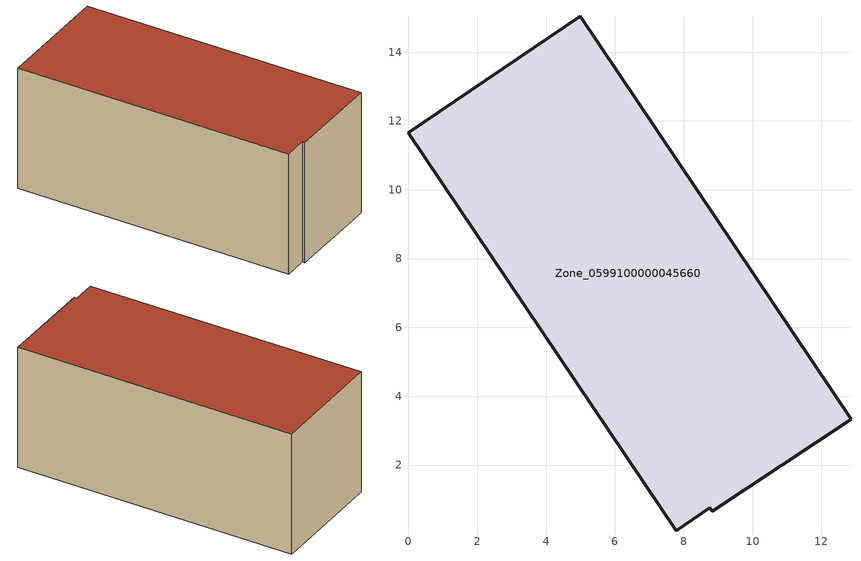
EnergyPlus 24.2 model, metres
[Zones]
Zone_0599100000045660
 floor ground (C_G): 8.83,0.66 8.76,0.75 7.78,0.09 0,11.66 4.99,15.04 12.86,3.33 z0
 wall outside (C_F): 12.86,3.33 4.99,15.04 0,11.66 7.78,0.09 8.76,0.75 8.83,0.66 12.86,3.33 z0:6.24
 roof outside (C_R): 8.76,0.75 8.83,0.66 12.86,3.33 4.99,15.04 0,11.66 7.78,0.09 z6.24
[BUILDING]
Pand.0599100000045660: North Axis=0; Terrain=City; Loads Convergence Tolerance Value=0.04; Temperature Convergence Tolerance Value=0.4; Solar Distribution=FullExterior; Maximum Number of Warmup Days=25; Minimum Number of Warmup Days=1
[Site:Location]
Rotterdam.The.Hague.AP_ZH_NLD Design_Conditions: Latitude=51.96; Longitude=4.45; Time Zone=1; Elevation=-4.5
[SITE:GROUNDTEMPERATURE:BUILDINGSURFACE]
18, 18, 18, 18, 18, 18, 18, 18, 18, 18, 18, 18
[MATERIAL] Thermal Absorptance=0.9; Solar Absorptance=0.7; Visible Absorptance=0.7
Name | Roughness | Thickness | Conductivity | Density | Specific Heat
G.TI.1975-1991 | MediumSmooth | 0.15 | 0.288461 | 540 | 1210
F.TI.1975-1991 | Rough | 0.3 | 0.230769 | 1920 | 840
R.TI.1975-1991 | MediumRough | 0.2 | 0.153846 | 1500 | 1000
[CONSTRUCTION]
C_G: G.TI.1975-1991
C_F: F.TI.1975-1991
C_R: R.TI.1975-1991
[ZONE]
Zone_0599100000045660: Type=1; Multiplier=1; Ceiling Height=Autocalculate; Volume=Autocalculate; Floor Area=autocalculate; Part of Total Floor Area=Yes
[ZONEINFILTRATION:DESIGNFLOWRATE]
Infil_Zone_0599100000045660: Zone or ZoneList or Space or SpaceList=Zone_0599100000045660; Schedule=AlwaysOn; Design Flow Rate Calculation Method=Flow/Area; Flow Rate per Floor Area=0.003; Constant Term Coefficient=1; Temperature Term Coefficient=0; Velocity Term Coefficient=0; Velocity Squared Term Coefficient=0
[HVACTEMPLATE:ZONE:IDEALLOADSAIRSYSTEM]
Zone_0599100000045660: Maximum Heating Supply Air Temperature=50; Minimum Cooling Supply Air Temperature=13; Maximum Heating Supply Air Humidity Ratio=0.0156; Minimum Cooling Supply Air Humidity Ratio=0.0077; Heating Limit=NoLimit; Cooling Limit=NoLimit; Dehumidification Control Type=ConstantSensibleHeatRatio; Cooling Sensible Heat Ratio=0.7; Dehumidification Setpoint=60; Humidification Control Type=None; Humidification Setpoint=30; Outdoor Air Method=None; Outdoor Air Flow Rate per Person=0.00944; Outdoor Air Flow Rate per Zone Floor Area=0; Outdoor Air Flow Rate per Zone=0; Demand Controlled Ventilation Type=None; Outdoor Air Economizer Type=NoEconomizer; Heat Recovery Type=None; Sensible Heat Recovery Effectiveness=0.7; Latent Heat Recovery Effectiveness=0.65
[ZONECONTROL:THERMOSTAT]
ThermostatControl_Zone_0599100000045660: Zone or ZoneList=Zone_0599100000045660; Control Type Schedule=DualSetpointControlType; Control 1=Thermostat_Zone_0599100000045660; Temperature Difference Between Cutout And Setpoint=0
[THERMOSTATSETPOINT:DUALSETPOINT]
Thermostat_Zone_0599100000045660: Heating Setpoint Temperature Schedule=HeatingSetpoint_Zone_0599100000045660; Cooling Setpoint Temperature Schedule=CoolingSetpoint_Zone_0599100000045660
[SCHEDULE:COMPACT]
HeatingSetpoint_Zone_0599100000045660: Through: 12/31, For: AllDays, Until: 24:00, 21
CoolingSetpoint_Zone_0599100000045660: Through: 12/31, For: AllDays, Until: 24:00, 24
DualSetpointControlType: Through: 12/31, For: AllDays, Until: 24:00, 4
AlwaysOn: Through: 12/31, For: AllDays, Until: 24:00, 1
